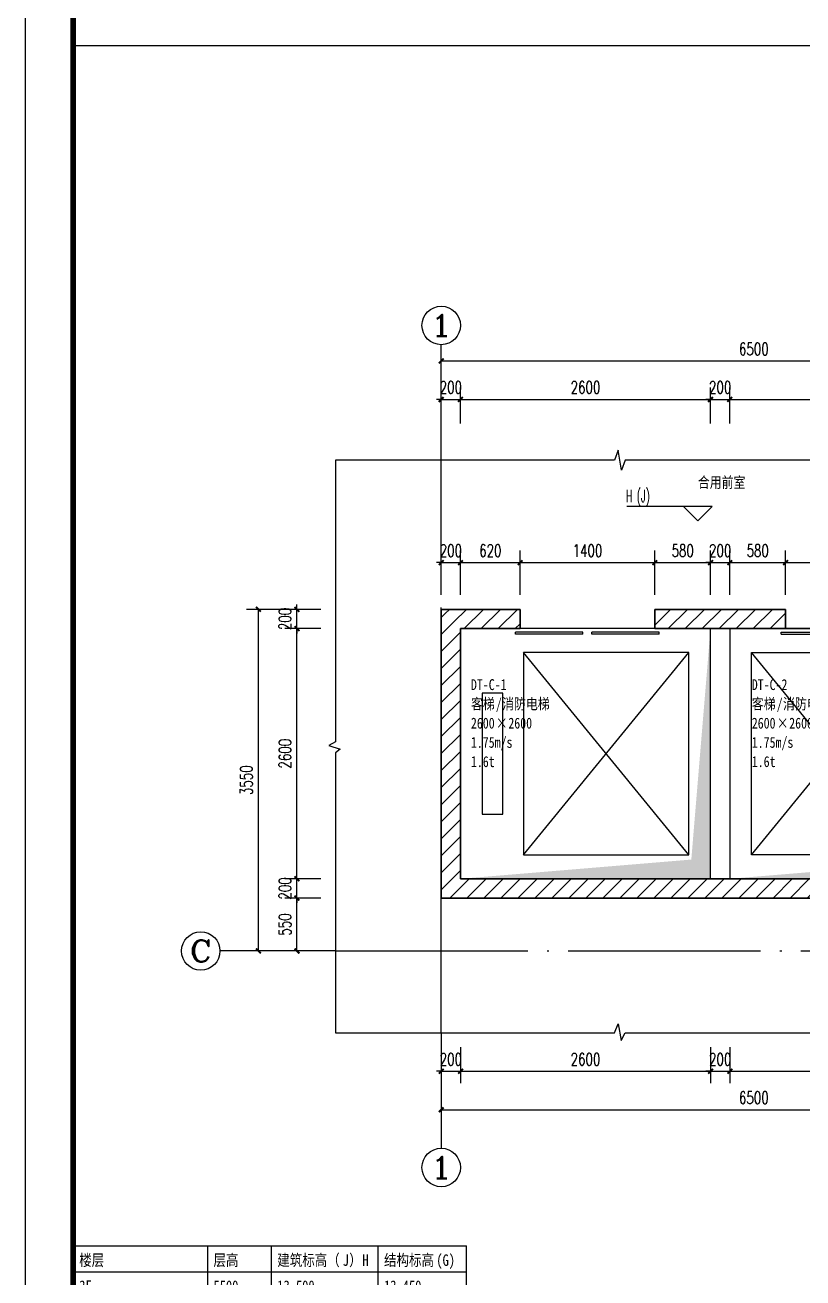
# Model space of a CAD drawing. Header units: millimetres. Extents: x 434053 to 1059003, y -2417481 to 936527.
# Drawn here: x 628801 to 636888, y -1936744 to -1923725 of the extents above; entities that cross this region are included whole.
import ezdxf
from ezdxf.enums import TextEntityAlignment as Align

# ---------------------------------------------------------------- set-up
doc = ezdxf.new("R2010")
doc.units = ezdxf.units.MM
doc.header["$LTSCALE"] = 1000
doc.header["$MEASUREMENT"] = 0
doc.linetypes.add('DOTE', pattern=[2.42, 2, -0.2, 0.02, -0.2])
doc.layers.get('Defpoints').update_dxf_attribs({"color": 6})
for name, color, linetype in [('A-ANNO-DIMS', 3, 'Continuous'), ('A-ANNO-TTLB', 7, 'Continuous'), ('A-AXIS', 16, 'DOTE'), ('A-DOOR', 2, 'Continuous'), ('A-WALL-PATT', 8, 'Continuous'), ('AXIS', 3, 'Continuous'), ('AXIS_TEXT', 7, 'Continuous'), ('DIM_ELEV', 3, 'Continuous'), ('DIM_SYMB', 3, 'Continuous'), ('PARTS-STAIR', 2, 'Continuous'), ('PUB_DIM', 83, 'Continuous'), ('PUB_TAB', 7, 'Continuous'), ('PUB_TEXT', 7, 'Continuous'), ('建筑-楼板开洞', 251, 'Continuous')]:
    doc.layers.add(name, color=color, linetype=linetype)
doc.layers.add('A-ANNO-TEXT', color=7, linetype='Continuous', lineweight=25)
doc.layers.add('A-WALL', color=5, linetype='Continuous', lineweight=35)
doc.styles.add('_TCH_AXIS', font='COMPLEX', dxfattribs={"bigfont": 'GBCBIG'})
doc.styles.add('_TCH_DIM', font='SIMPLEX.shx', dxfattribs={"width": 0.8, "height": 3, "bigfont": 'GBCBIG.shx'})
doc.styles.add('_TCH_DIM_T3', font='SIMPLEX', dxfattribs={"width": 0.705882, "bigfont": 'GBCBIG'})
doc.styles.add('COMPLEX', font='COMPLEX')
doc.styles.add('TITXV', font='', dxfattribs={"width": 0.8})
doc.styles.get('TITXV').set_extended_font_data('SimSun')
doc.dimstyles.new('_TCH_ARCH&&50', dxfattribs={"dimtxt": 127.5, "dimasz": 50, "dimexe": 125, "dimexo": 150, "dimgap": 61.25, "dimtad": 1, "dimdec": 0, "dimzin": 0, "dimdsep": 46, "dimtxsty": '_TCH_DIM_T3', "dimblk": 'ARCHTICK', "dimcen": 0.09, "dimclrt": 7, "dimazin": 2, "dimtfac": 1, "dimtdec": 0, "dimtix": 1, "dimtmove": 2, "dimatfit": 3, "dimfxl": 1, "dimtolj": 1, "dimtzin": 0, "dimarcsym": 0})
pattern_1 = [(45, (-1713816.56, -1462893.01), (-88.388383, 88.388383), [])]

# ---------------------------------------------------------------- blocks, each defined once
blk = doc.blocks.new('asdfgafgA$C15443CC7')
at = {"layer": 'A-ANNO-TTLB'}
blk.add_lwpolyline([(52200, 0), (209850, 0), (209850, 89100), (52200, 89100)], close=True, dxfattribs=at)
at = {"layer": 'A-ANNO-TTLB', "const_width": 180}
blk.add_lwpolyline([(55950, 1500), (208350, 1500), (208350, 87600), (55950, 87600)], close=True, dxfattribs=at)
blk = doc.blocks.new('asdfadfsdhg')
at = {"xscale": 0.3333333333333333, "yscale": 0.3333333333333333, "zscale": 0.3333333333333333, "rotation": 270}
blk.add_blockref('asdfgafgA$C15443CC7', (0, 69950), dxfattribs=at)
blk = doc.blocks.new('adfgfsfgj')
blk.add_lwpolyline([(0, 14820), (14325, 14820), (14325, 0), (0, 0)], close=True)
blk = doc.blocks.new('ASDGSDF')
at = {"layer": 'PUB_TAB'}
for points in [[(0, 1845), (4089, 1845)], [(0, 1845), (0, 0)], [(1396, 1845), (1396, 765)], [(2059, 1845), (2059, 765)], [(3169, 1845), (3169, 765)], [(4089, 765), (4089, 1845)], [(0, 1575), (4089, 1575)], [(0, 1575), (4089, 1575)], [(0, 1575), (4089, 1575)], [(0, 1575), (4089, 1575)], [(0, 1305), (4089, 1305)], [(0, 1035), (4089, 1035)], [(0, 765), (4089, 765)], [(0, 0), (4089, 0), (4089, 765)], [(0, 765), (4089, 765)], [(0, 765), (4089, 765)], [(1396, 765), (1396, 0)], [(2059, 765), (2059, 0)], [(3169, 765), (3169, 0)], [(0, 540), (4089, 540)], [(0, 270), (4089, 270)]]:
    blk.add_lwpolyline(points, dxfattribs=at)
at = {"layer": 'PUB_TAB', "style": 'TITXV', "width": 0.8}
for s, p in [('楼层', (63, 1638)), ('层高', (1459, 1638)), ('建筑标高（', (2122, 1638)), ('J', (2802, 1638)), ('）', (2870, 1638)), ('H', (3007, 1638)), ('结构标高', (3232, 1638)), ('(G)', (3776, 1638)), ('3F', (63, 1368)), ('5500', (1459, 1368)), ('13.500', (2122, 1368)), ('13.450', (3232, 1368)), ('2F', (63, 1098)), ('5500', (1459, 1098)), ('8.000', (2122, 1098)), ('7.920', (3232, 1098)), ('1F', (63, 828)), ('8000', (1459, 828)), ('0.000', (2122, 828)), ('-0.080', (3232, 828)), ('-1F', (63, 603)), ('6050', (1459, 603)), ('-6.650', (2122, 603)), ('-6.750', (3232, 603)), ('-2F', (63, 333)), ('4100', (1459, 333)), ('-10.150', (2122, 333)), ('-10.250', (3232, 333)), ('-3F', (63, 63)), ('3600', (1459, 63)), ('-13.850', (2122, 63)), ('-14.000', (3232, 63))]:
    blk.add_text(s, height=119, dxfattribs=at).set_placement(p)
blk = doc.blocks.new('asdfasfasdfas')
at = {"layer": 'PARTS-STAIR'}
for p, q in [((860, 2100), (-860, 2100)), ((860, 0), (-860, 2100)), ((-860, 2100), (-860, 0)), ((-860, 0), (860, 2100)), ((860, 0), (860, 2100)), ((-1075, 1680), (-1290, 1680)), ((-1290, 1680), (-1290, 420)), ((-1075, 420), (-1075, 1680)), ((-1290, 420), (-1075, 420)), ((-860, 0), (860, 0))]:
    blk.add_line(p, q, dxfattribs=at)
blk = doc.blocks.new('asdfasdfsfsd')
at = {"layer": '建筑-楼板开洞'}
h = blk.add_hatch(color=256, dxfattribs=at)
h.dxf.hatch_style = 1
h.paths.add_polyline_path([(1085, 1300), (1085, -1300), (-1515, -1300), (885, -1100)])
h = blk.add_hatch(color=256, dxfattribs=at)
h.dxf.hatch_style = 1
h.paths.add_polyline_path([(3885, 1300), (3885, -1300), (1285, -1300), (3685, -1100)])
for points in [[(-1515, -1300), (1085, -1300), (1085, 1300), (-1515, 1300)], [(1285, -1300), (3885, -1300), (3885, 1300), (1285, 1300)]]:
    blk.add_lwpolyline(points, close=True, dxfattribs=at)
blk.add_blockref('asdfasfasdfas', (0, -1050))
at = {"xscale": -1}
blk.add_blockref('asdfasfasdfas', (2370, -1050), dxfattribs=at)
at = {"layer": 'A-ANNO-TEXT', "style": 'TITXV', "width": 0.8}
for s, height, p in [('DT-C-1', 113.3, (-1406, 661)), ('DT-C-2', 113.3, (1514, 661)), ('客梯', 113.3, (-1406, 461)), ('/', 113, (-1147, 461)), ('消防电梯', 113.3, (-1082, 461)), ('客梯', 113.3, (1514, 461)), ('/', 113, (1773, 461)), ('消防电梯', 113.3, (1838, 461)), ('2600', 113.3, (-1406, 261)), ('×', 113, (-1147, 261)), ('2600', 113.3, (-1017, 261)), ('2600', 113.3, (1514, 261)), ('×', 113, (1773, 261)), ('2600', 113.3, (1903, 261)), ('1.75m/s', 113.3, (-1406, 61)), ('1.75m/s', 113.3, (1514, 61)), ('1.6t', 113.3, (-1406, -139)), ('1.6t', 113.3, (1514, -139))]:
    blk.add_text(s, height=height, dxfattribs=at).set_placement(p)
blk = doc.blocks.new('_AXISO')
blk.add_circle((0, 0), 0.5)
at = {"layer": 'AXIS_TEXT', "style": 'COMPLEX', "width": 1.041667}
blk.add_attdef('A', text='', height=0.56, dxfattribs=at).set_placement((-0.25, -0.28), (0.25, -0.28), align=Align.FIT)
blk = doc.blocks.new('_ArchTick')
at = {"color": 0, "linetype": 'ByBlock', "const_width": 0.4}
blk.add_lwpolyline([(-0.5, -0.5), (0.5, 0.5)], dxfattribs=at)
blk = doc.blocks.new('*D2521')
at = {"layer": 'Defpoints', "color": 0, "transparency": 16777216}
for p in [(-5500, 5950), (1000, 5950), (1000, 5150)]:
    blk.add_point(p, dxfattribs=at)
at = {"layer": 'PUB_DIM', "color": 0, "lineweight": -2, "transparency": 16777216}
for p, q in [((-5500, 5800), (-5500, 5025)), ((1000, 5800), (1000, 5025)), ((-5500, 5150), (1000, 5150))]:
    blk.add_line(p, q, dxfattribs=at)
at = {"layer": 'PUB_DIM', "color": 0, "lineweight": -2, "transparency": 16777216, "xscale": 50, "yscale": 50, "zscale": 50, "rotation": 180}
blk.add_blockref('_ArchTick', (-5500, 5150), dxfattribs=at)
at = {"layer": 'PUB_DIM', "color": 0, "lineweight": -2, "transparency": 16777216, "xscale": 50, "yscale": 50, "zscale": 50}
blk.add_blockref('_ArchTick', (1000, 5150), dxfattribs=at)
at = {"layer": 'PUB_DIM', "color": 7, "transparency": 16777216, "insert": (-2250, 5275), "char_height": 127.5, "attachment_point": 5, "style": '_TCH_DIM_T3'}
blk.add_mtext('\\A1;6500', dxfattribs=at)
blk = doc.blocks.new('*D2522')
at = {"layer": 'Defpoints', "color": 0, "transparency": 16777216}
for p in [(-7400, 10350), (-6600, 10350), (-6600, 6800)]:
    blk.add_point(p, dxfattribs=at)
at = {"layer": 'PUB_DIM', "color": 0, "lineweight": -2, "transparency": 16777216}
for p, q in [((-6750, 10350), (-7525, 10350)), ((-7400, 6800), (-7400, 10350)), ((-6750, 6800), (-7525, 6800))]:
    blk.add_line(p, q, dxfattribs=at)
at = {"layer": 'PUB_DIM', "color": 0, "lineweight": -2, "transparency": 16777216, "xscale": 50, "yscale": 50, "zscale": 50}
for p, rotation in [((-7400, 10350), 90), ((-7400, 6800), 270)]:
    blk.add_blockref('_ArchTick', p, dxfattribs=dict(at, rotation=rotation))
at = {"layer": 'PUB_DIM', "color": 7, "transparency": 16777216, "insert": (-7525, 8575), "char_height": 127.5, "attachment_point": 5, "rotation": 90, "style": '_TCH_DIM_T3'}
blk.add_mtext('\\A1;3550', dxfattribs=at)
blk = doc.blocks.new('*D2523')
at = {"layer": 'Defpoints', "color": 0, "transparency": 16777216}
for p in [(-7000, 10350), (-6600, 10350), (-6600, 10150)]:
    blk.add_point(p, dxfattribs=at)
at = {"layer": 'PUB_DIM', "color": 0, "lineweight": -2, "transparency": 16777216}
for p, q in [((-6750, 10350), (-7125, 10350)), ((-7000, 10350), (-7000, 10400)), ((-7000, 10150), (-7000, 10350)), ((-6750, 10150), (-7125, 10150)), ((-7000, 10150), (-7000, 10100))]:
    blk.add_line(p, q, dxfattribs=at)
at = {"layer": 'PUB_DIM', "color": 0, "lineweight": -2, "transparency": 16777216, "xscale": 50, "yscale": 50, "zscale": 50}
for p, rotation in [((-7000, 10350), 270), ((-7000, 10150), 90)]:
    blk.add_blockref('_ArchTick', p, dxfattribs=dict(at, rotation=rotation))
at = {"layer": 'PUB_DIM', "color": 7, "transparency": 16777216, "insert": (-7125, 10250), "char_height": 127.5, "attachment_point": 5, "rotation": 90, "style": '_TCH_DIM_T3'}
blk.add_mtext('\\A1;200', dxfattribs=at)
blk = doc.blocks.new('*D2524')
at = {"layer": 'Defpoints', "color": 0, "transparency": 16777216}
for p in [(-7000, 10150), (-6600, 10150), (-6600, 7550)]:
    blk.add_point(p, dxfattribs=at)
at = {"layer": 'PUB_DIM', "color": 0, "lineweight": -2, "transparency": 16777216}
for p, q in [((-6750, 10150), (-7125, 10150)), ((-7000, 7550), (-7000, 10150)), ((-6750, 7550), (-7125, 7550))]:
    blk.add_line(p, q, dxfattribs=at)
at = {"layer": 'PUB_DIM', "color": 0, "lineweight": -2, "transparency": 16777216, "xscale": 50, "yscale": 50, "zscale": 50}
for p, rotation in [((-7000, 10150), 90), ((-7000, 7550), 270)]:
    blk.add_blockref('_ArchTick', p, dxfattribs=dict(at, rotation=rotation))
at = {"layer": 'PUB_DIM', "color": 7, "transparency": 16777216, "insert": (-7125, 8850), "char_height": 127.5, "attachment_point": 5, "rotation": 90, "style": '_TCH_DIM_T3'}
blk.add_mtext('\\A1;2600', dxfattribs=at)
blk = doc.blocks.new('*D2525')
at = {"layer": 'Defpoints', "color": 0, "transparency": 16777216}
for p in [(-7000, 7550), (-6600, 7550), (-6600, 7350)]:
    blk.add_point(p, dxfattribs=at)
at = {"layer": 'PUB_DIM', "color": 0, "lineweight": -2, "transparency": 16777216}
for p, q in [((-7000, 7550), (-7000, 7600)), ((-6750, 7550), (-7125, 7550)), ((-7000, 7350), (-7000, 7550)), ((-6750, 7350), (-7125, 7350)), ((-7000, 7350), (-7000, 7300))]:
    blk.add_line(p, q, dxfattribs=at)
at = {"layer": 'PUB_DIM', "color": 0, "lineweight": -2, "transparency": 16777216, "xscale": 50, "yscale": 50, "zscale": 50}
for p, rotation in [((-7000, 7550), 270), ((-7000, 7350), 90)]:
    blk.add_blockref('_ArchTick', p, dxfattribs=dict(at, rotation=rotation))
at = {"layer": 'PUB_DIM', "color": 7, "transparency": 16777216, "insert": (-7125, 7450), "char_height": 127.5, "attachment_point": 5, "rotation": 90, "style": '_TCH_DIM_T3'}
blk.add_mtext('\\A1;200', dxfattribs=at)
blk = doc.blocks.new('*D2526')
at = {"layer": 'Defpoints', "color": 0, "transparency": 16777216}
for p in [(-7000, 7350), (-6600, 7350), (-6600, 6800)]:
    blk.add_point(p, dxfattribs=at)
at = {"layer": 'PUB_DIM', "color": 0, "lineweight": -2, "transparency": 16777216}
for p, q in [((-6750, 7350), (-7125, 7350)), ((-7000, 6800), (-7000, 7350)), ((-6750, 6800), (-7125, 6800))]:
    blk.add_line(p, q, dxfattribs=at)
at = {"layer": 'PUB_DIM', "color": 0, "lineweight": -2, "transparency": 16777216, "xscale": 50, "yscale": 50, "zscale": 50}
for p, rotation in [((-7000, 7350), 90), ((-7000, 6800), 270)]:
    blk.add_blockref('_ArchTick', p, dxfattribs=dict(at, rotation=rotation))
at = {"layer": 'PUB_DIM', "color": 7, "transparency": 16777216, "insert": (-7125, 7075), "char_height": 127.5, "attachment_point": 5, "rotation": 90, "style": '_TCH_DIM_T3'}
blk.add_mtext('\\A1;550', dxfattribs=at)
blk = doc.blocks.new('*D2527')
at = {"layer": 'Defpoints', "color": 0, "transparency": 16777216}
for p in [(-5500, 5950), (-5300, 5950), (-5300, 5550)]:
    blk.add_point(p, dxfattribs=at)
at = {"layer": 'PUB_DIM', "color": 0, "lineweight": -2, "transparency": 16777216}
for p, q in [((-5500, 5800), (-5500, 5425)), ((-5300, 5800), (-5300, 5425)), ((-5500, 5550), (-5550, 5550)), ((-5500, 5550), (-5300, 5550)), ((-5300, 5550), (-5250, 5550))]:
    blk.add_line(p, q, dxfattribs=at)
at = {"layer": 'PUB_DIM', "color": 0, "lineweight": -2, "transparency": 16777216, "xscale": 50, "yscale": 50, "zscale": 50}
blk.add_blockref('_ArchTick', (-5500, 5550), dxfattribs=at)
at = {"layer": 'PUB_DIM', "color": 0, "lineweight": -2, "transparency": 16777216, "xscale": 50, "yscale": 50, "zscale": 50, "rotation": 180}
blk.add_blockref('_ArchTick', (-5300, 5550), dxfattribs=at)
at = {"layer": 'PUB_DIM', "color": 7, "transparency": 16777216, "insert": (-5400, 5675), "char_height": 127.5, "attachment_point": 5, "style": '_TCH_DIM_T3'}
blk.add_mtext('\\A1;200', dxfattribs=at)
blk = doc.blocks.new('*D2528')
at = {"layer": 'Defpoints', "color": 0, "transparency": 16777216}
for p in [(-5300, 5950), (-2700, 5950), (-2700, 5550)]:
    blk.add_point(p, dxfattribs=at)
at = {"layer": 'PUB_DIM', "color": 0, "lineweight": -2, "transparency": 16777216}
for p, q in [((-5300, 5800), (-5300, 5425)), ((-2700, 5800), (-2700, 5425)), ((-5300, 5550), (-2700, 5550))]:
    blk.add_line(p, q, dxfattribs=at)
at = {"layer": 'PUB_DIM', "color": 0, "lineweight": -2, "transparency": 16777216, "xscale": 50, "yscale": 50, "zscale": 50, "rotation": 180}
blk.add_blockref('_ArchTick', (-5300, 5550), dxfattribs=at)
at = {"layer": 'PUB_DIM', "color": 0, "lineweight": -2, "transparency": 16777216, "xscale": 50, "yscale": 50, "zscale": 50}
blk.add_blockref('_ArchTick', (-2700, 5550), dxfattribs=at)
at = {"layer": 'PUB_DIM', "color": 7, "transparency": 16777216, "insert": (-4000, 5675), "char_height": 127.5, "attachment_point": 5, "style": '_TCH_DIM_T3'}
blk.add_mtext('\\A1;2600', dxfattribs=at)
blk = doc.blocks.new('*D2529')
at = {"layer": 'Defpoints', "color": 0, "transparency": 16777216}
for p in [(-2700, 5950), (-2500, 5950), (-2500, 5550)]:
    blk.add_point(p, dxfattribs=at)
at = {"layer": 'PUB_DIM', "color": 0, "lineweight": -2, "transparency": 16777216}
for p, q in [((-2700, 5800), (-2700, 5425)), ((-2500, 5800), (-2500, 5425)), ((-2700, 5550), (-2750, 5550)), ((-2700, 5550), (-2500, 5550)), ((-2500, 5550), (-2450, 5550))]:
    blk.add_line(p, q, dxfattribs=at)
at = {"layer": 'PUB_DIM', "color": 0, "lineweight": -2, "transparency": 16777216, "xscale": 50, "yscale": 50, "zscale": 50}
blk.add_blockref('_ArchTick', (-2700, 5550), dxfattribs=at)
at = {"layer": 'PUB_DIM', "color": 0, "lineweight": -2, "transparency": 16777216, "xscale": 50, "yscale": 50, "zscale": 50, "rotation": 180}
blk.add_blockref('_ArchTick', (-2500, 5550), dxfattribs=at)
at = {"layer": 'PUB_DIM', "color": 7, "transparency": 16777216, "insert": (-2600, 5675), "char_height": 127.5, "attachment_point": 5, "style": '_TCH_DIM_T3'}
blk.add_mtext('\\A1;200', dxfattribs=at)
blk = doc.blocks.new('*D2530')
at = {"layer": 'Defpoints', "color": 0, "transparency": 16777216}
for p in [(-2500, 5950), (100, 5950), (100, 5550)]:
    blk.add_point(p, dxfattribs=at)
at = {"layer": 'PUB_DIM', "color": 0, "lineweight": -2, "transparency": 16777216}
for p, q in [((-2500, 5800), (-2500, 5425)), ((100, 5800), (100, 5425)), ((-2500, 5550), (100, 5550))]:
    blk.add_line(p, q, dxfattribs=at)
at = {"layer": 'PUB_DIM', "color": 0, "lineweight": -2, "transparency": 16777216, "xscale": 50, "yscale": 50, "zscale": 50, "rotation": 180}
blk.add_blockref('_ArchTick', (-2500, 5550), dxfattribs=at)
at = {"layer": 'PUB_DIM', "color": 0, "lineweight": -2, "transparency": 16777216, "xscale": 50, "yscale": 50, "zscale": 50}
blk.add_blockref('_ArchTick', (100, 5550), dxfattribs=at)
at = {"layer": 'PUB_DIM', "color": 7, "transparency": 16777216, "insert": (-1200, 5675), "char_height": 127.5, "attachment_point": 5, "style": '_TCH_DIM_T3'}
blk.add_mtext('\\A1;2600', dxfattribs=at)
blk = doc.blocks.new('*D2538')
at = {"layer": 'Defpoints', "color": 0, "transparency": 16777216}
for p in [(1000, 12931), (-5500, 12131), (1000, 12131)]:
    blk.add_point(p, dxfattribs=at)
at = {"layer": 'PUB_DIM', "color": 0, "lineweight": -2, "transparency": 16777216}
for p, q in [((-5500, 12281), (-5500, 13056)), ((1000, 12281), (1000, 13056)), ((-5500, 12931), (1000, 12931))]:
    blk.add_line(p, q, dxfattribs=at)
at = {"layer": 'PUB_DIM', "color": 0, "lineweight": -2, "transparency": 16777216, "xscale": 50, "yscale": 50, "zscale": 50, "rotation": 180}
blk.add_blockref('_ArchTick', (-5500, 12931), dxfattribs=at)
at = {"layer": 'PUB_DIM', "color": 0, "lineweight": -2, "transparency": 16777216, "xscale": 50, "yscale": 50, "zscale": 50}
blk.add_blockref('_ArchTick', (1000, 12931), dxfattribs=at)
at = {"layer": 'PUB_DIM', "color": 7, "transparency": 16777216, "insert": (-2250, 13056), "char_height": 127.5, "attachment_point": 5, "style": '_TCH_DIM_T3'}
blk.add_mtext('\\A1;6500', dxfattribs=at)
blk = doc.blocks.new('*D2539')
at = {"layer": 'Defpoints', "color": 0, "transparency": 16777216}
for p in [(-5300, 12531), (-5500, 12131), (-5300, 12131)]:
    blk.add_point(p, dxfattribs=at)
at = {"layer": 'PUB_DIM', "color": 0, "lineweight": -2, "transparency": 16777216}
for p, q in [((-5500, 12281), (-5500, 12656)), ((-5300, 12281), (-5300, 12656)), ((-5500, 12531), (-5550, 12531)), ((-5500, 12531), (-5300, 12531)), ((-5300, 12531), (-5250, 12531))]:
    blk.add_line(p, q, dxfattribs=at)
at = {"layer": 'PUB_DIM', "color": 0, "lineweight": -2, "transparency": 16777216, "xscale": 50, "yscale": 50, "zscale": 50}
blk.add_blockref('_ArchTick', (-5500, 12531), dxfattribs=at)
at = {"layer": 'PUB_DIM', "color": 0, "lineweight": -2, "transparency": 16777216, "xscale": 50, "yscale": 50, "zscale": 50, "rotation": 180}
blk.add_blockref('_ArchTick', (-5300, 12531), dxfattribs=at)
at = {"layer": 'PUB_DIM', "color": 7, "transparency": 16777216, "insert": (-5400, 12656), "char_height": 127.5, "attachment_point": 5, "style": '_TCH_DIM_T3'}
blk.add_mtext('\\A1;200', dxfattribs=at)
blk = doc.blocks.new('*D2540')
at = {"layer": 'Defpoints', "color": 0, "transparency": 16777216}
for p in [(-2700, 12531), (-5300, 12131), (-2700, 12131)]:
    blk.add_point(p, dxfattribs=at)
at = {"layer": 'PUB_DIM', "color": 0, "lineweight": -2, "transparency": 16777216}
for p, q in [((-5300, 12281), (-5300, 12656)), ((-2700, 12281), (-2700, 12656)), ((-5300, 12531), (-2700, 12531))]:
    blk.add_line(p, q, dxfattribs=at)
at = {"layer": 'PUB_DIM', "color": 0, "lineweight": -2, "transparency": 16777216, "xscale": 50, "yscale": 50, "zscale": 50, "rotation": 180}
blk.add_blockref('_ArchTick', (-5300, 12531), dxfattribs=at)
at = {"layer": 'PUB_DIM', "color": 0, "lineweight": -2, "transparency": 16777216, "xscale": 50, "yscale": 50, "zscale": 50}
blk.add_blockref('_ArchTick', (-2700, 12531), dxfattribs=at)
at = {"layer": 'PUB_DIM', "color": 7, "transparency": 16777216, "insert": (-4000, 12656), "char_height": 127.5, "attachment_point": 5, "style": '_TCH_DIM_T3'}
blk.add_mtext('\\A1;2600', dxfattribs=at)
blk = doc.blocks.new('*D2541')
at = {"layer": 'Defpoints', "color": 0, "transparency": 16777216}
for p in [(-2500, 12531), (-2700, 12131), (-2500, 12131)]:
    blk.add_point(p, dxfattribs=at)
at = {"layer": 'PUB_DIM', "color": 0, "lineweight": -2, "transparency": 16777216}
for p, q in [((-2700, 12281), (-2700, 12656)), ((-2500, 12281), (-2500, 12656)), ((-2700, 12531), (-2750, 12531)), ((-2700, 12531), (-2500, 12531)), ((-2500, 12531), (-2450, 12531))]:
    blk.add_line(p, q, dxfattribs=at)
at = {"layer": 'PUB_DIM', "color": 0, "lineweight": -2, "transparency": 16777216, "xscale": 50, "yscale": 50, "zscale": 50}
blk.add_blockref('_ArchTick', (-2700, 12531), dxfattribs=at)
at = {"layer": 'PUB_DIM', "color": 0, "lineweight": -2, "transparency": 16777216, "xscale": 50, "yscale": 50, "zscale": 50, "rotation": 180}
blk.add_blockref('_ArchTick', (-2500, 12531), dxfattribs=at)
at = {"layer": 'PUB_DIM', "color": 7, "transparency": 16777216, "insert": (-2600, 12656), "char_height": 127.5, "attachment_point": 5, "style": '_TCH_DIM_T3'}
blk.add_mtext('\\A1;200', dxfattribs=at)
blk = doc.blocks.new('*D2542')
at = {"layer": 'Defpoints', "color": 0, "transparency": 16777216}
for p in [(100, 12531), (-2500, 12131), (100, 12131)]:
    blk.add_point(p, dxfattribs=at)
at = {"layer": 'PUB_DIM', "color": 0, "lineweight": -2, "transparency": 16777216}
for p, q in [((-2500, 12281), (-2500, 12656)), ((100, 12281), (100, 12656)), ((-2500, 12531), (100, 12531))]:
    blk.add_line(p, q, dxfattribs=at)
at = {"layer": 'PUB_DIM', "color": 0, "lineweight": -2, "transparency": 16777216, "xscale": 50, "yscale": 50, "zscale": 50, "rotation": 180}
blk.add_blockref('_ArchTick', (-2500, 12531), dxfattribs=at)
at = {"layer": 'PUB_DIM', "color": 0, "lineweight": -2, "transparency": 16777216, "xscale": 50, "yscale": 50, "zscale": 50}
blk.add_blockref('_ArchTick', (100, 12531), dxfattribs=at)
at = {"layer": 'PUB_DIM', "color": 7, "transparency": 16777216, "insert": (-1200, 12656), "char_height": 127.5, "attachment_point": 5, "style": '_TCH_DIM_T3'}
blk.add_mtext('\\A1;2600', dxfattribs=at)
blk = doc.blocks.new('*D1781')
at = {"layer": 'A-ANNO-DIMS', "color": 0, "lineweight": -2, "transparency": 16777216}
for p, q in [((633128, -1929646), (633128, -1929186)), ((633328, -1929646), (633328, -1929186)), ((633128, -1929311), (633078, -1929311)), ((633128, -1929311), (633328, -1929311)), ((633328, -1929311), (633378, -1929311))]:
    blk.add_line(p, q, dxfattribs=at)
at = {"layer": 'Defpoints', "color": 0, "transparency": 16777216}
for p in [(633328, -1929311), (633128, -1929796), (633328, -1929796)]:
    blk.add_point(p, dxfattribs=at)
at = {"layer": 'A-ANNO-DIMS', "color": 0, "lineweight": -2, "transparency": 16777216, "xscale": 50, "yscale": 50, "zscale": 50}
blk.add_blockref('_ArchTick', (633128, -1929311), dxfattribs=at)
at = {"layer": 'A-ANNO-DIMS', "color": 0, "lineweight": -2, "transparency": 16777216, "xscale": 50, "yscale": 50, "zscale": 50, "rotation": 180}
blk.add_blockref('_ArchTick', (633328, -1929311), dxfattribs=at)
at = {"layer": 'A-ANNO-DIMS', "color": 7, "transparency": 16777216, "insert": (633228, -1929186), "char_height": 127.5, "attachment_point": 5, "style": '_TCH_DIM_T3'}
blk.add_mtext('\\A1;200', dxfattribs=at)
blk = doc.blocks.new('*D1782')
at = {"layer": 'A-ANNO-DIMS', "color": 0, "lineweight": -2, "transparency": 16777216}
for p, q in [((633328, -1929646), (633328, -1929186)), ((633948, -1929646), (633948, -1929186)), ((633328, -1929311), (633948, -1929311))]:
    blk.add_line(p, q, dxfattribs=at)
at = {"layer": 'Defpoints', "color": 0, "transparency": 16777216}
for p in [(633948, -1929311), (633328, -1929796), (633948, -1929796)]:
    blk.add_point(p, dxfattribs=at)
at = {"layer": 'A-ANNO-DIMS', "color": 0, "lineweight": -2, "transparency": 16777216, "xscale": 50, "yscale": 50, "zscale": 50, "rotation": 180}
blk.add_blockref('_ArchTick', (633328, -1929311), dxfattribs=at)
at = {"layer": 'A-ANNO-DIMS', "color": 0, "lineweight": -2, "transparency": 16777216, "xscale": 50, "yscale": 50, "zscale": 50}
blk.add_blockref('_ArchTick', (633948, -1929311), dxfattribs=at)
at = {"layer": 'A-ANNO-DIMS', "color": 7, "transparency": 16777216, "insert": (633638, -1929186), "char_height": 127.5, "attachment_point": 5, "style": '_TCH_DIM_T3'}
blk.add_mtext('\\A1;620', dxfattribs=at)
blk = doc.blocks.new('*D1783')
at = {"layer": 'A-ANNO-DIMS', "color": 0, "lineweight": -2, "transparency": 16777216}
for p, q in [((633948, -1929646), (633948, -1929186)), ((635348, -1929646), (635348, -1929186)), ((633948, -1929311), (635348, -1929311))]:
    blk.add_line(p, q, dxfattribs=at)
at = {"layer": 'Defpoints', "color": 0, "transparency": 16777216}
for p in [(635348, -1929311), (633948, -1929796), (635348, -1929796)]:
    blk.add_point(p, dxfattribs=at)
at = {"layer": 'A-ANNO-DIMS', "color": 0, "lineweight": -2, "transparency": 16777216, "xscale": 50, "yscale": 50, "zscale": 50, "rotation": 180}
blk.add_blockref('_ArchTick', (633948, -1929311), dxfattribs=at)
at = {"layer": 'A-ANNO-DIMS', "color": 0, "lineweight": -2, "transparency": 16777216, "xscale": 50, "yscale": 50, "zscale": 50}
blk.add_blockref('_ArchTick', (635348, -1929311), dxfattribs=at)
at = {"layer": 'A-ANNO-DIMS', "color": 7, "transparency": 16777216, "insert": (634648, -1929186), "char_height": 127.5, "attachment_point": 5, "style": '_TCH_DIM_T3'}
blk.add_mtext('\\A1;1400', dxfattribs=at)
blk = doc.blocks.new('*D1784')
at = {"layer": 'A-ANNO-DIMS', "color": 0, "lineweight": -2, "transparency": 16777216}
for p, q in [((635348, -1929646), (635348, -1929186)), ((635928, -1929646), (635928, -1929186)), ((635348, -1929311), (635928, -1929311))]:
    blk.add_line(p, q, dxfattribs=at)
at = {"layer": 'Defpoints', "color": 0, "transparency": 16777216}
for p in [(635928, -1929311), (635348, -1929796), (635928, -1929796)]:
    blk.add_point(p, dxfattribs=at)
at = {"layer": 'A-ANNO-DIMS', "color": 0, "lineweight": -2, "transparency": 16777216, "xscale": 50, "yscale": 50, "zscale": 50, "rotation": 180}
blk.add_blockref('_ArchTick', (635348, -1929311), dxfattribs=at)
at = {"layer": 'A-ANNO-DIMS', "color": 0, "lineweight": -2, "transparency": 16777216, "xscale": 50, "yscale": 50, "zscale": 50}
blk.add_blockref('_ArchTick', (635928, -1929311), dxfattribs=at)
at = {"layer": 'A-ANNO-DIMS', "color": 7, "transparency": 16777216, "insert": (635638, -1929186), "char_height": 127.5, "attachment_point": 5, "style": '_TCH_DIM_T3'}
blk.add_mtext('\\A1;580', dxfattribs=at)
blk = doc.blocks.new('*D1785')
at = {"layer": 'A-ANNO-DIMS', "color": 0, "lineweight": -2, "transparency": 16777216}
for p, q in [((635928, -1929646), (635928, -1929186)), ((636128, -1929646), (636128, -1929186)), ((635928, -1929311), (635878, -1929311)), ((635928, -1929311), (636128, -1929311)), ((636128, -1929311), (636178, -1929311))]:
    blk.add_line(p, q, dxfattribs=at)
at = {"layer": 'Defpoints', "color": 0, "transparency": 16777216}
for p in [(636128, -1929311), (635928, -1929796), (636128, -1929796)]:
    blk.add_point(p, dxfattribs=at)
at = {"layer": 'A-ANNO-DIMS', "color": 0, "lineweight": -2, "transparency": 16777216, "xscale": 50, "yscale": 50, "zscale": 50}
blk.add_blockref('_ArchTick', (635928, -1929311), dxfattribs=at)
at = {"layer": 'A-ANNO-DIMS', "color": 0, "lineweight": -2, "transparency": 16777216, "xscale": 50, "yscale": 50, "zscale": 50, "rotation": 180}
blk.add_blockref('_ArchTick', (636128, -1929311), dxfattribs=at)
at = {"layer": 'A-ANNO-DIMS', "color": 7, "transparency": 16777216, "insert": (636028, -1929186), "char_height": 127.5, "attachment_point": 5, "style": '_TCH_DIM_T3'}
blk.add_mtext('\\A1;200', dxfattribs=at)
blk = doc.blocks.new('*D1786')
at = {"layer": 'A-ANNO-DIMS', "color": 0, "lineweight": -2, "transparency": 16777216}
for p, q in [((636128, -1929646), (636128, -1929186)), ((636708, -1929646), (636708, -1929186)), ((636128, -1929311), (636708, -1929311))]:
    blk.add_line(p, q, dxfattribs=at)
at = {"layer": 'Defpoints', "color": 0, "transparency": 16777216}
for p in [(636708, -1929311), (636128, -1929796), (636708, -1929796)]:
    blk.add_point(p, dxfattribs=at)
at = {"layer": 'A-ANNO-DIMS', "color": 0, "lineweight": -2, "transparency": 16777216, "xscale": 50, "yscale": 50, "zscale": 50, "rotation": 180}
blk.add_blockref('_ArchTick', (636128, -1929311), dxfattribs=at)
at = {"layer": 'A-ANNO-DIMS', "color": 0, "lineweight": -2, "transparency": 16777216, "xscale": 50, "yscale": 50, "zscale": 50}
blk.add_blockref('_ArchTick', (636708, -1929311), dxfattribs=at)
at = {"layer": 'A-ANNO-DIMS', "color": 7, "transparency": 16777216, "insert": (636418, -1929186), "char_height": 127.5, "attachment_point": 5, "style": '_TCH_DIM_T3'}
blk.add_mtext('\\A1;580', dxfattribs=at)
blk = doc.blocks.new('*D1787')
at = {"layer": 'A-ANNO-DIMS', "color": 0, "lineweight": -2, "transparency": 16777216}
for p, q in [((636708, -1929646), (636708, -1929186)), ((638108, -1929646), (638108, -1929186)), ((636708, -1929311), (638108, -1929311))]:
    blk.add_line(p, q, dxfattribs=at)
at = {"layer": 'Defpoints', "color": 0, "transparency": 16777216}
for p in [(638108, -1929311), (636708, -1929796), (638108, -1929796)]:
    blk.add_point(p, dxfattribs=at)
at = {"layer": 'A-ANNO-DIMS', "color": 0, "lineweight": -2, "transparency": 16777216, "xscale": 50, "yscale": 50, "zscale": 50, "rotation": 180}
blk.add_blockref('_ArchTick', (636708, -1929311), dxfattribs=at)
at = {"layer": 'A-ANNO-DIMS', "color": 0, "lineweight": -2, "transparency": 16777216, "xscale": 50, "yscale": 50, "zscale": 50}
blk.add_blockref('_ArchTick', (638108, -1929311), dxfattribs=at)
at = {"layer": 'A-ANNO-DIMS', "color": 7, "transparency": 16777216, "insert": (637408, -1929186), "char_height": 127.5, "attachment_point": 5, "style": '_TCH_DIM_T3'}
blk.add_mtext('\\A1;1400', dxfattribs=at)
blk = doc.blocks.new('$DORLIB2D$00000127')
at = {"color": 0}
for points in [[(-0.5333, 0.7949), (-0.5333, 0.6904)], [(-0.0333, 0.7949), (-0.5333, 0.7949)], [(-0.0333, 0.7949), (-0.0333, 0.6904)], [(0.5333, 0.7949), (0.0333, 0.7949)], [(0.0333, 0.7949), (0.0333, 0.6904)], [(0.5333, 0.7949), (0.5333, 0.6904)], [(-0.0333, 0.6904), (-0.5333, 0.6904)], [(0.5333, 0.6904), (0.0333, 0.6904)], [(0.5, 0.5), (-0.5, 0.5)]]:
    blk.add_lwpolyline(points, dxfattribs=at)
blk = doc.blocks.new('ASDGFDGF')
at = {"layer": 'A-AXIS'}
for p, q in [((-5500, 5950), (-5500, 11900)), ((-6600, 6800), (1500, 6800))]:
    blk.add_line(p, q, dxfattribs=at)
at = {"layer": 'AXIS'}
for p, q in [((-5500, 11900), (-5500, 13100)), ((-6600, 6800), (-7800, 6800)), ((-5500, 5950), (-5500, 4750))]:
    blk.add_line(p, q, dxfattribs=at)
at = {"layer": 'DIM_SYMB'}
blk.add_lwpolyline([(1500, 11900), (-3586.6, 11900), (-3624.8, 11795), (-3661.8, 12005), (-3699.1, 11900), (-6600, 11900), (-6600, 8972.3), (-6669.2, 8934.1), (-6549.3, 8897.1), (-6600, 8859.8), (-6600, 5950), (-3699.1, 5950), (-3661.8, 6043.7), (-3629.3, 5869), (-3586.6, 5950), (1500, 5950), (1500, 8859.8), (1595, 8897.1), (1421.8, 8934.1), (1500, 8972.3), (1500, 11900)], dxfattribs=at)
at = {"layer": 'AXIS'}
ref = blk.add_blockref('_AXISO', (-5500, 13300), dxfattribs=dict(at, xscale=400, yscale=400, zscale=400))
ref.add_attrib('A', '1', dxfattribs={"layer": 'AXIS_TEXT', "height": 226.3, "style": '_TCH_AXIS', "width": 2.333333}).set_placement((-5613.1, 13186.9), (-5386.9, 13186.9), align=Align.FIT)
ref = blk.add_blockref('_AXISO', (-8000, 6800), dxfattribs=dict(at, xscale=400, yscale=400, zscale=400))
ref.add_attrib('A', 'C', dxfattribs={"layer": 'AXIS_TEXT', "height": 226.3, "style": '_TCH_AXIS', "width": 1.4}).set_placement((-8113.1, 6686.9), (-7886.9, 6686.9), align=Align.FIT)
ref = blk.add_blockref('_AXISO', (-5500, 4550), dxfattribs=dict(at, xscale=400, yscale=400, zscale=400))
ref.add_attrib('A', '1', dxfattribs={"layer": 'AXIS_TEXT', "height": 226.3, "style": '_TCH_AXIS', "width": 2.333333}).set_placement((-5613.1, 4436.9), (-5386.9, 4436.9), align=Align.FIT)
at = {"layer": 'PUB_DIM'}
for p1, p2, distance, picture, middle in [((-5500, 12130.9), (1000, 12130.9), 800, '*D2538', (-2250, 13055.9)), ((-5500, 12130.9), (-5300, 12130.9), 400, '*D2539', (-5400, 12655.9)), ((-5300, 12130.9), (-2700, 12130.9), 400, '*D2540', (-4000, 12655.9)), ((-2700, 12130.9), (-2500, 12130.9), 400, '*D2541', (-2600, 12655.9)), ((-2500, 12130.9), (100, 12130.9), 400, '*D2542', (-1200, 12655.9)), ((-6600, 6800), (-6600, 10350), 800, '*D2522', (-7525, 8575)), ((-6600, 10150), (-6600, 10350), 400, '*D2523', (-7125, 10250)), ((-6600, 7550), (-6600, 10150), 400, '*D2524', (-7125, 8850)), ((-6600, 7350), (-6600, 7550), 400, '*D2525', (-7125, 7450)), ((-6600, 6800), (-6600, 7350), 400, '*D2526', (-7125, 7075)), ((-5500, 5950), (-5300, 5950), -400, '*D2527', (-5400, 5675)), ((-5500, 5950), (1000, 5950), -800, '*D2521', (-2250, 5275)), ((-5300, 5950), (-2700, 5950), -400, '*D2528', (-4000, 5675)), ((-2700, 5950), (-2500, 5950), -400, '*D2529', (-2600, 5675)), ((-2500, 5950), (100, 5950), -400, '*D2530', (-1200, 5675))]:
    dim = blk.add_aligned_dim(p1=p1, p2=p2, distance=distance, dimstyle='_TCH_ARCH&&50', dxfattribs=at)
    dim.commit()
    dim.dimension.update_dxf_attribs({"geometry": picture, "text_midpoint": middle})

msp = doc.modelspace()

# ---------------------------------------------------------------- hatches: boundary and pattern name
at = {"layer": 'A-WALL-PATT'}
h = msp.add_hatch(dxfattribs=at)
h.set_pattern_fill('普通砖', color=256, scale=50, style=0)
h.set_pattern_definition(pattern_1)
h.paths.add_polyline_path([(633327.7, -1929996.1), (633127.7, -1929796.1), (633127.7, -1932796.1), (633327.7, -1932596.1)])
h = msp.add_hatch(dxfattribs=at)
h.set_pattern_fill('普通砖', color=256, scale=50, style=0)
h.set_pattern_definition(pattern_1)
h.paths.add_polyline_path([(633327.7, -1929996.1), (633947.7, -1929996.1), (633947.7, -1929796.1), (633127.7, -1929796.1)])
h = msp.add_hatch(dxfattribs=at)
h.set_pattern_fill('普通砖', color=256, scale=50, style=0)
h.set_pattern_definition(pattern_1)
h.paths.add_polyline_path([(635347.7, -1929996.1), (636707.7, -1929996.1), (636707.7, -1929796.1), (635347.7, -1929796.1)])
h = msp.add_hatch(dxfattribs=at)
h.set_pattern_fill('普通砖', color=256, scale=50, style=0)
h.set_pattern_definition(pattern_1)
h.paths.add_polyline_path([(633327.7, -1932596.1), (633127.7, -1932796.1), (638827.7, -1932796.1), (638827.7, -1932662.8), (638727.7, -1932596.1)])

# ---------------------------------------------------------------- linework, layer by layer
at = {"layer": 'A-WALL'}
for p, q in [((633127.7, -1929796.1), (633127.7, -1932796.1)), ((633947.7, -1929796.1), (633127.7, -1929796.1)), ((633947.7, -1929996.1), (633947.7, -1929796.1)), ((636707.7, -1929796.1), (635347.7, -1929796.1)), ((635347.7, -1929796.1), (635347.7, -1929996.1)), ((636707.7, -1929996.1), (636707.7, -1929796.1)), ((633327.7, -1929996.1), (633327.7, -1932596.1)), ((633327.7, -1929996.1), (633947.7, -1929996.1)), ((635347.7, -1929996.1), (636707.7, -1929996.1)), ((633327.7, -1932596.1), (638727.7, -1932596.1)), ((633127.7, -1932796.1), (638827.7, -1932796.1))]:
    msp.add_line(p, q, dxfattribs=at)
at = {"layer": 'DIM_ELEV'}
for p, q in [((635945.5, -1928726.8), (635056, -1928726.8)), ((635795.5, -1928876.8), (635645.5, -1928726.8)), ((635795.5, -1928876.8), (635945.5, -1928726.8))]:
    msp.add_line(p, q, dxfattribs=at)

# ---------------------------------------------------------------- block references
for name, p in [('asdfadfsdhg', (628800.9, -1957326.3)), ('adfgfsfgj', (629300.9, -1938756.3)), ('ASDGFDGF', (638627.7, -1940146.1, 0)), ('asdfasdfsfsd', (634842.5, -1931296.1)), ('ASDGSDF', (629300.9, -1938256.3))]:
    msp.add_blockref(name, p)
at = {"layer": 'A-DOOR', "yscale": -200, "rotation": 9.528683563548307e-12}
for p, xscale, zscale in [((634647.7, -1929896.1), 1400, 1400), ((637407.7, -1929896.1), -1400, -1400)]:
    msp.add_blockref('$DORLIB2D$00000127', p, dxfattribs=dict(at, xscale=xscale, zscale=zscale))

# ---------------------------------------------------------------- texts
at = {"layer": 'A-ANNO-TEXT', "style": 'TITXV', "width": 0.8}
msp.add_text('合用前室', height=113.29, dxfattribs=at).set_placement((635795.5, -1928533.1))
at = {"layer": 'PUB_TEXT', "style": '_TCH_DIM', "width": 0.564706}
for s, p in [('H', (635048.2, -1928681.8)), ('(J)', (635161.2, -1928681.8))]:
    msp.add_text(s, height=127.5, dxfattribs=at).set_placement(p)

# ---------------------------------------------------------------- dimensions: what is measured, and where the dimension line sits
at = {"layer": 'A-ANNO-DIMS'}
for p1, p2, picture, middle in [((633127.7, -1929796.1), (633327.7, -1929796.1), '*D1781', (633227.7, -1929186.4)), ((633327.7, -1929796.1), (633947.7, -1929796.1), '*D1782', (633637.7, -1929186.4)), ((633947.7, -1929796.1), (635347.7, -1929796.1), '*D1783', (634647.7, -1929186.4)), ((635347.7, -1929796.1), (635927.7, -1929796.1), '*D1784', (635637.7, -1929186.4)), ((635927.7, -1929796.1), (636127.7, -1929796.1), '*D1785', (636027.7, -1929186.4)), ((636127.7, -1929796.1), (636707.7, -1929796.1), '*D1786', (636417.7, -1929186.4)), ((636707.7, -1929796.1), (638107.7, -1929796.1), '*D1787', (637407.7, -1929186.4))]:
    dim = msp.add_aligned_dim(p1=p1, p2=p2, distance=484.7, dimstyle='_TCH_ARCH&&50', dxfattribs=at)
    dim.commit()
    dim.dimension.update_dxf_attribs({"geometry": picture, "text_midpoint": middle})

doc.saveas('drawing.dxf')
